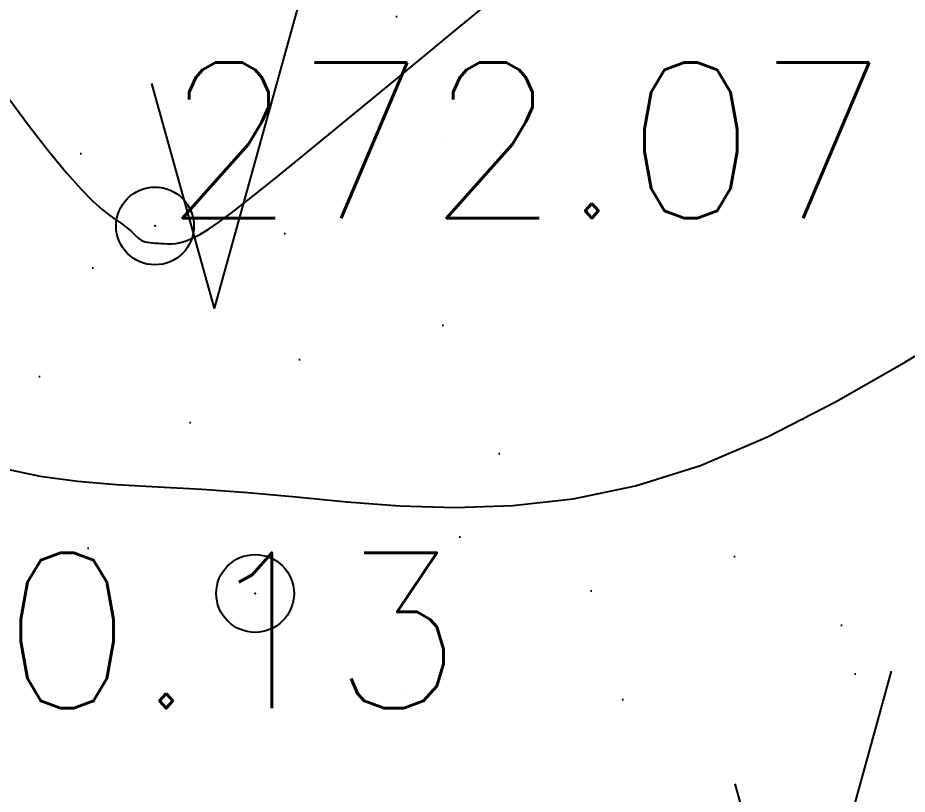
# Model space of a CAD drawing. Header units: millimetres. Extents: x 524954 to 526204, y 9523489 to 9524010.
# Drawn here: x 525613.74 to 525619.46, y 9523625.89 to 9523630.88 of the extents above; entities that cross this region are included whole.
import ezdxf
from ezdxf import colors
from ezdxf.entities.mleader import LeaderData, LeaderLine
from ezdxf.math import Vec2, Vec3

# ---------------------------------------------------------------- set-up
doc = ezdxf.new("R2010")
doc.units = ezdxf.units.MM
doc.header["$PDMODE"] = 32
doc.header["$PDSIZE"] = 0.5
doc.linetypes.add('CACHE2', pattern=[4.7625, 3.175, -1.5875])
for name, color, linetype in [('CN_01_00', 3, 'Continuous'), ('CN_02_00', 4, 'Continuous'), ('ETQ IMPAIR', 7, 'Continuous'), ('TopoAlt', 3, 'Continuous'), ('TOPOJIS', 7, 'Continuous'), ('Végétation_Plantation', 70, 'Continuous')]:
    doc.layers.add(name, color=color, linetype=linetype)
doc.styles.add('Simplex 1.0', font='Simplex.shx', dxfattribs={"width": 0.99, "height": 1})
doc.styles.get("Standard").update_dxf_attribs({"font": 'arial.ttf'})
pattern_1 = [(74.475889, (0, 0), (-3.750000001, 13.500000005), [2.25, -11.761156275]), (74.475889, (3.75, 4.5), (-3.750000001, 13.500000005), [2.25, -11.761156275]), (74.475889, (7.5, 9), (-3.750000001, 13.500000005), [2.25, -11.761156275]), (105.524111, (0, 0), (-7.500000003, 4e-10), [1.5, -12.511156275]), (105.524111, (3.75, 4.5), (-7.500000003, 4e-10), [1.5, -12.511156275]), (105.524111, (7.5, 9), (-7.500000003, 4e-10), [1.5, -12.511156275]), (0, (0.453, 0.484), (3.75, 4.5), [0, -7.5]), (0, (1.468, 1.072), (3.75, 4.5), [0, -7.5]), (0, (1.1713, 1.8804), (3.75, 4.5), [0, -7.5]), (0, (2.327, 1.9907), (3.75, 4.5), [0, -7.5]), (0, (1.64, 3.7912), (3.75, 4.5), [0, -7.5]), (0, (0.3684, 2.1545), (3.75, 4.5), [0, -7.5]), (0, (0.281, 2.4684), (3.75, 4.5), [0, -7.5]), (0, (0.0314, 3.7912), (3.75, 4.5), [0, -7.5]), (0, (-0.7807, 0.2634), (3.75, 4.5), [0, -7.5]), (0, (-0.8588, 0.9984), (3.75, 4.5), [0, -7.5]), (0, (-1.468, 0.19), (3.75, 4.5), [0, -7.5]), (0, (-1.624, 1.2924), (3.75, 4.5), [0, -7.5]), (0, (-1.1242, 1.9905), (3.75, 4.5), [0, -7.5]), (0, (-1.3274, 2.6888), (3.75, 4.5), [0, -7.5]), (0, (-1.9207, 3.5707), (3.75, 4.5), [0, -7.5]), (0, (-0.406, 2.9085), (3.75, 4.5), [0, -7.5]), (0, (-2.53, 2.064), (3.75, 4.5), [0, -7.5]), (0, (-2.7485, 0.6675), (3.75, 4.5), [0, -7.5]), (0, (-1.1235, -0.4347), (3.75, 4.5), [0, -7.5]), (0, (-0.156, -0.7287), (3.75, 4.5), [0, -7.5]), (0, (-0.812, -1.537), (3.75, 4.5), [0, -7.5]), (0, (1.5774, -1.4635), (3.75, 4.5), [0, -7.5]), (0, (0.5466, -0.3245), (3.75, 4.5), [0, -7.5]), (0, (1.468, -0.104), (3.75, 4.5), [0, -7.5])]

# ---------------------------------------------------------------- blocks, each defined once
blk = doc.blocks.new('TCPOINT M')
at = {"color": 0}
blk.add_point((0, 0), dxfattribs=at)
at = {"layer": 'TopoAlt', "style": 'Simplex 1.0', "width": 0.99}
blk.add_attdef('ALT', (0.15, 0.15), '', height=1, dxfattribs=at)

msp = doc.modelspace()

# ---------------------------------------------------------------- hatches: boundary and pattern name
at = {"layer": 'Végétation_Plantation', "linetype": 'CACHE2', "ltscale": 0.5}
h = msp.add_hatch(dxfattribs=at)
h.set_pattern_fill('BROUSS', color=256, scale=1.5, style=0)
h.set_pattern_definition(pattern_1)
h.paths.add_polyline_path([(525636.5078, 9523601.7797), (525621.2198, 9523601.2472), (525618.1089, 9523604.4422), (525615.8868, 9523615.5359), (525615.6256, 9523622.2507), (525613.6867, 9523626.1853), (525611.4346, 9523631.7638), (525611.4346, 9523637.3846), (525611.1221, 9523643.4667), (525610.4899, 9523652.0934), (525620.7894, 9523652.5926), (525624.6892, 9523647.4006), (525628.1891, 9523644.0059), (525633.3909, 9523640.304), (525636.3878, 9523634.4589), (525641.0018, 9523626.13), (525644.1531, 9523616.4546), (525639.2352, 9523614.4963), (525637.6197, 9523612.3826), (525636.7283, 9523605.652)])
h = msp.add_hatch(dxfattribs=at)
h.set_pattern_fill('BROUSS', color=256, scale=1.5, style=0)
h.set_pattern_definition(pattern_1)
edge = h.paths.add_edge_path()
edge.add_line((525603.7079, 9523651.9174), (525604.3158, 9523643.6821))
edge.add_line((525604.3158, 9523643.6821), (525604.2584, 9523638.4301))
edge.add_line((525604.2584, 9523638.4301), (525602.1892, 9523630.893))
edge.add_line((525602.1892, 9523630.893), (525600.4603, 9523615.8402))
edge.add_line((525600.4603, 9523615.8402), (525600.2462, 9523608.4027))
edge.add_line((525600.2462, 9523608.4027), (525608.9098, 9523600.8399))
edge.add_line((525608.9098, 9523600.8399), (525613.3641, 9523595.903))
edge.add_line((525613.3641, 9523595.903), (525618.8624, 9523592.168))
edge.add_line((525618.8624, 9523592.168), (525621.565, 9523591.9269))
edge.add_line((525621.565, 9523591.9269), (525622.5641, 9523594.2796))
edge.add_line((525622.5641, 9523594.2796), (525620.7114, 9523597.9539))
edge.add_line((525620.7114, 9523597.9539), (525616.5444, 9523601.433))
edge.add_line((525616.5444, 9523601.433), (525615.8154, 9523602.5391))
edge.add_line((525615.8154, 9523602.5391), (525614.2694, 9523607.9319))
edge.add_line((525614.2694, 9523607.9319), (525614.1273, 9523611.8707))
edge.add_line((525614.1273, 9523611.8707), (525613.362, 9523616.7071))
edge.add_line((525613.362, 9523616.7071), (525613.3701, 9523620.4589))
edge.add_line((525613.3701, 9523620.4589), (525613.4162, 9523620.9191))
edge.add_line((525613.4162, 9523620.9191), (525610.7702, 9523625.8957))
edge.add_line((525610.7702, 9523625.8957), (525609.551, 9523629.3178))
edge.add_line((525609.551, 9523629.3178), (525608.7765, 9523630.8978))
edge.add_line((525608.7765, 9523630.8978), (525609.0246, 9523636.4243))
edge.add_line((525609.0246, 9523636.4243), (525608.5402, 9523644.2756))
edge.add_line((525608.5402, 9523644.2756), (525607.7136, 9523651.4513))
edge.add_line((525607.7136, 9523651.4513), (525603.7584, 9523651.916))

# ---------------------------------------------------------------- linework, layer by layer
at = {"layer": 'CN_01_00', "elevation": 271, "flags": 128}
msp.add_lwpolyline([(525613.6605, 9523627.977), (525613.885, 9523627.9295), (525614.1232, 9523627.898), (525614.3754, 9523627.8771), (525614.6419, 9523627.8616), (525614.9228, 9523627.8461), (525615.2186, 9523627.8252), (525615.5293, 9523627.7961), (525615.8552, 9523627.7647), (525616.1961, 9523627.7395), (525616.5522, 9523627.7288), (525616.9234, 9523627.741), (525617.3099, 9523627.7845), (525617.7116, 9523627.8677), (525618.1286, 9523627.9989), (525618.56, 9523628.1828), (525619.0014, 9523628.4091), (525619.4476, 9523628.6637), (525619.8931, 9523628.9327)], dxfattribs=at)
at = {"layer": 'CN_02_00', "elevation": 272, "flags": 128}
msp.add_lwpolyline([(525613.6522, 9523630.3981), (525613.8103, 9523630.1848), (525613.9445, 9523630.012), (525614.0564, 9523629.8766), (525614.1486, 9523629.7735), (525614.2234, 9523629.6973), (525614.2835, 9523629.6429), (525614.3314, 9523629.6051), (525614.3695, 9523629.5786), (525614.4003, 9523629.5582), (525614.4261, 9523629.5396), (525614.4479, 9523629.522), (525614.4663, 9523629.5056), (525614.4821, 9523629.4905), (525614.496, 9523629.4769), (525614.5086, 9523629.4649), (525614.5206, 9523629.4547), (525614.5328, 9523629.4465), (525614.5458, 9523629.4403), (525614.5596, 9523629.4358), (525614.5742, 9523629.4326), (525614.5898, 9523629.4306), (525614.6063, 9523629.4292), (525614.6238, 9523629.4282), (525614.6421, 9523629.4272), (525614.6615, 9523629.4258), (525614.6819, 9523629.424), (525614.704, 9523629.4226), (525614.7285, 9523629.4226), (525614.756, 9523629.4253), (525614.7872, 9523629.4315), (525614.8229, 9523629.4425), (525614.8636, 9523629.4594), (525614.9101, 9523629.4831), (525614.9641, 9523629.5157), (525615.0322, 9523629.5622), (525615.1219, 9523629.6287), (525615.2406, 9523629.721), (525615.3959, 9523629.8452), (525615.5954, 9523630.0073), (525615.8467, 9523630.2131), (525616.1571, 9523630.4686), (525616.531, 9523630.7769), (525616.9588, 9523631.1292)], dxfattribs=at)

# ---------------------------------------------------------------- block references
at = {"layer": 'TOPOJIS'}
ref = msp.add_blockref('TCPOINT M', (525614.6225, 9523629.5379, 272.07), dxfattribs=at)
ref.add_attrib('ALT', '272.07', (525614.6725, 9523629.5879, 272.07), dxfattribs={"layer": 'TopoAlt', "height": 1, "style": 'Simplex 1.0', "width": 0.99})
ref = msp.add_blockref('TCPOINT M', (525611.8865, 9523626.3881, 270.13), dxfattribs=at)
ref.add_attrib('ALT', '270.13', (525611.9365, 9523626.4381, 270.13), dxfattribs={"layer": 'TopoAlt', "height": 1, "style": 'Simplex 1.0', "width": 0.99})
msp.add_blockref('TCPOINT M', (525615.266, 9523627.1761, 270.49), dxfattribs=at)

# ---------------------------------------------------------------- next in the draw order: leaders
at = {"layer": 'ETQ IMPAIR'}
ml = msp.add_multileader_mtext('Standard', dxfattribs=at)
ml.set_content('Escalier', color=256)
ml.set_leader_properties()
ml.build(insert=Vec2(0, 0))
ml.multileader.update_dxf_attribs({"has_text_frame": 1, "dogleg_length": 2.5, "arrow_head_size": 3.5})
ctx = ml.context
ctx.base_point, ctx.char_height, ctx.arrow_head_size, ctx.landing_gap_size, ctx.plane_origin, ctx.plane_x_axis, ctx.plane_y_axis = Vec3(525605.9952, 9523534.558), 3.5, 3.5, 0.8, Vec3(525605.6401, 9523477.2853), Vec3(0.864942, -0.501872), Vec3(0.501872, 0.864942)
ctx.text_align_type = 1
notes = []
notes.append((ctx, [(1, (1, 1, 0), (525603.8329, 9523535.8127), (0.864942, -0.501872), 2.5, [(1, [(525592.4494, 9523605.178), (525589.8317, 9523629.9146)], 0, [])])]))
ctx.mtext.insert, ctx.mtext.text_direction, ctx.mtext.rotation, ctx.mtext.alignment, ctx.mtext.flow_direction = Vec3(525614.9622, 9523531.4114), Vec3(0.864942, -0.501872), 5.757423, 2, 5
ctx.mtext.has_bg_fill, ctx.mtext.bg_color, ctx.mtext.bg_scale_factor, ctx.mtext.bg_transparency, ctx.mtext.use_window_bg_color = 1, -1027028792, 1.5, 0, 1
for ctx, leaders in notes:
    for number, flags, end, landing, length, lines in leaders:
        leader = LeaderData()
        leader.index, (leader.has_last_leader_line, leader.has_dogleg_vector, leader.attachment_direction) = number, flags
        leader.last_leader_point, leader.dogleg_vector, leader.dogleg_length = Vec3(end), Vec3(landing), length
        for number, points, colour, breaks in lines:
            line = LeaderLine()
            line.index, line.vertices, line.color, line.breaks = number, Vec3.list(points), colors.encode_raw_color(colour), breaks
            leader.lines.append(line)
        ctx.leaders.append(leader)

doc.saveas('drawing.dxf')
